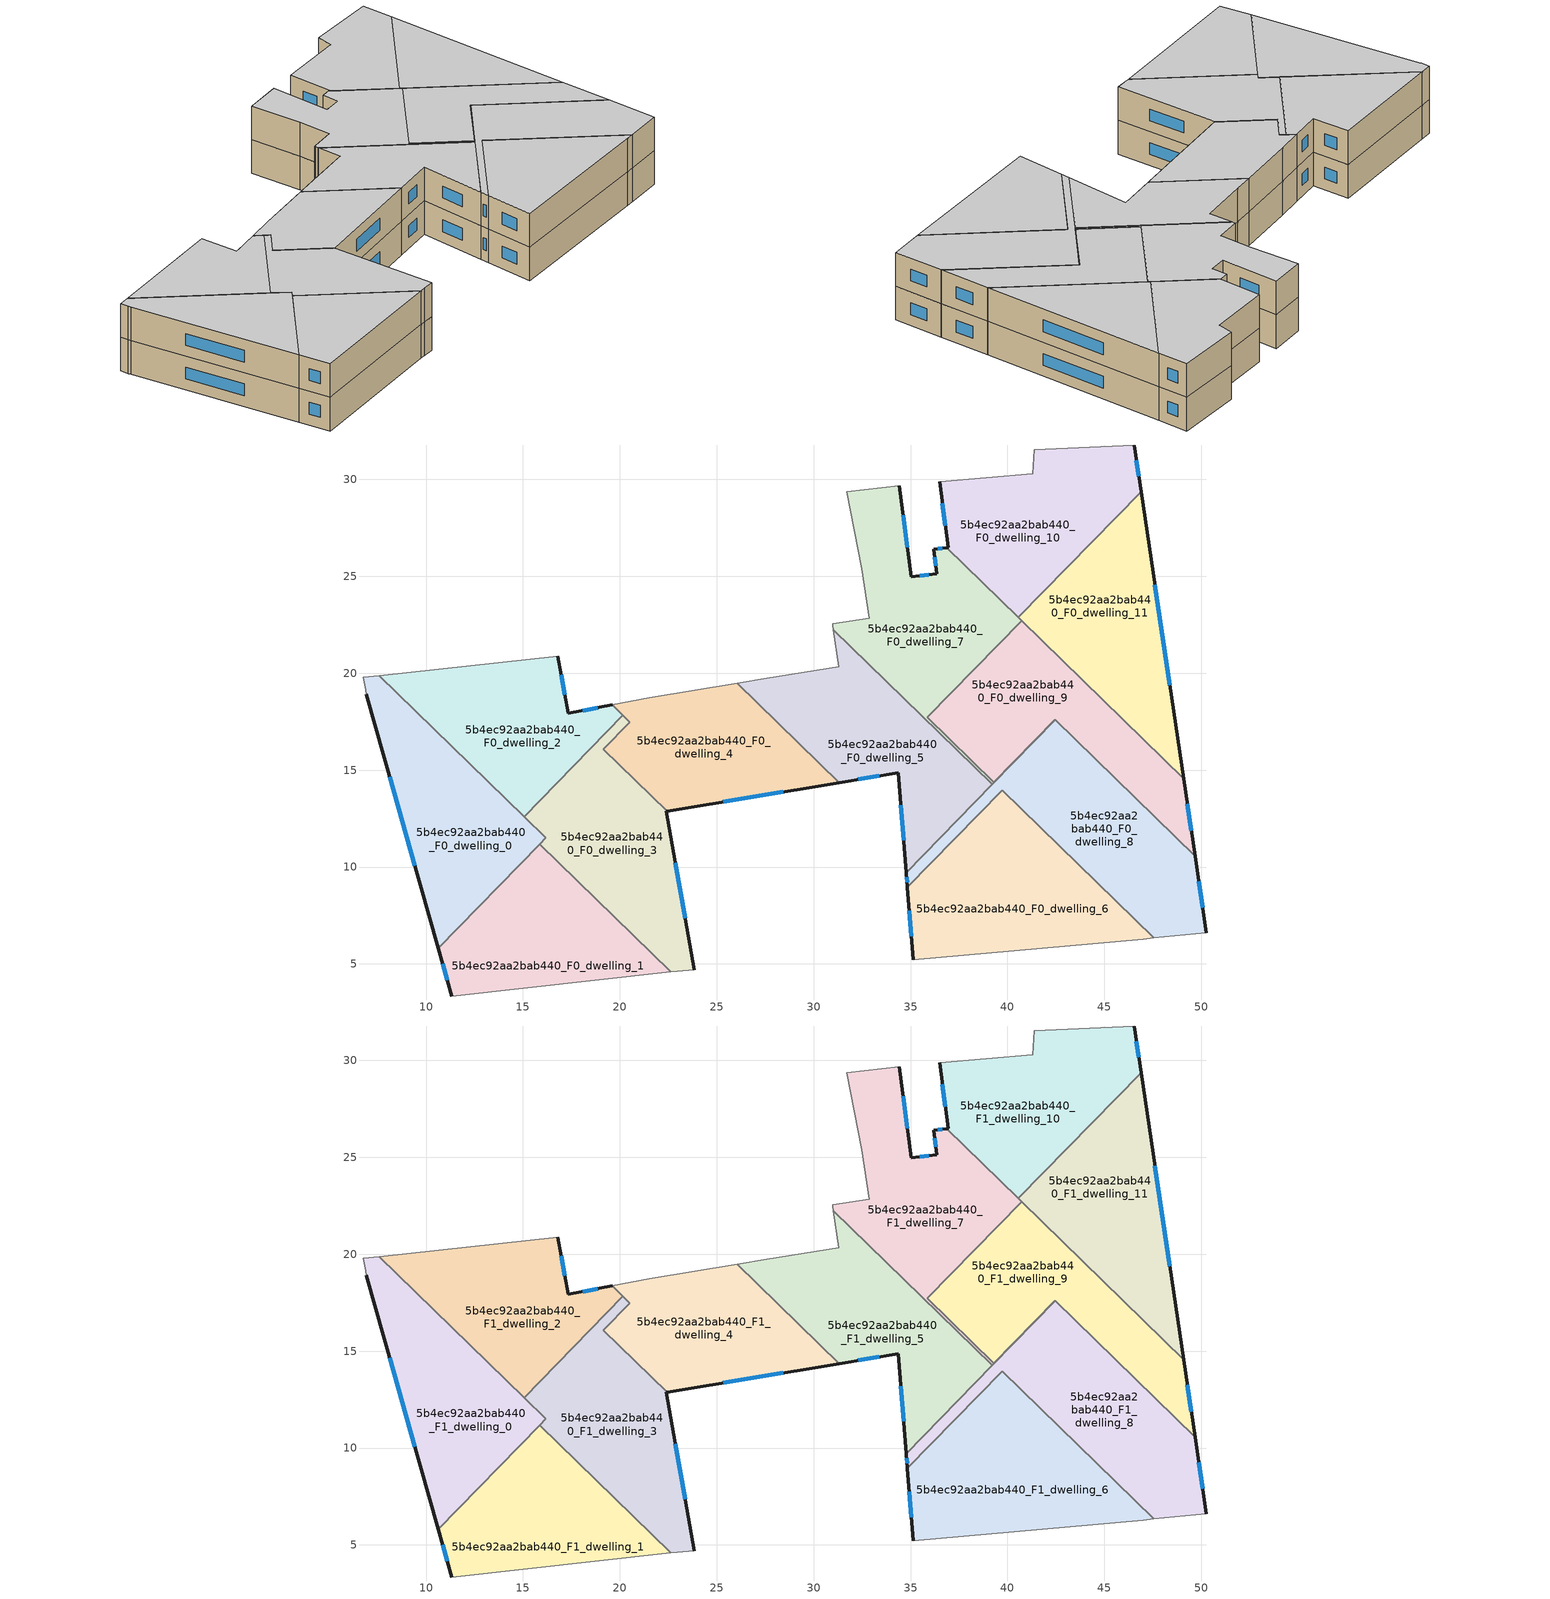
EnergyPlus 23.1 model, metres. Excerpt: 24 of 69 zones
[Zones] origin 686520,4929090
5b4ec92aa2bab440_F0_dwelling_0
 floor ground (EU_floor_Construction): 16.18,11.51 10.63,5.82 6.93,18.93 6.88,19.16 6.75,19.79 7.59,19.88 z0
 wall outside (EU_wall_Construction): 6.93,18.93 10.63,5.82 z0:3
 wall adiabatic (EU_wall_Construction): 7.59,19.88 6.75,19.79 6.88,19.16 6.93,18.93 z0:3
 wall to 5b4ec92aa2bab440_F0_dwelling_2 (EU_wall_Construction): 15.06,12.59 7.59,19.88 z0:3
 wall to 5b4ec92aa2bab440_F0_dwelling_1 (EU_wall_Construction): 10.63,5.82 15.87,11.18 z0:3
 wall to 5b4ec92aa2bab440_F0_dwelling_3 (EU_wall_Construction): 15.87,11.19 16.18,11.51 15.06,12.59 z0:3
 window (EU_Window_Construction): 8.13,14.66 9.43,10.08 z0.98:2.02
5b4ec92aa2bab440_F0_dwelling_1
 floor ground (EU_floor_Construction): 22.63,4.59 11.33,3.35 10.63,5.82 15.87,11.18 z0
 wall outside (EU_wall_Construction): 10.63,5.82 11.33,3.35 z0:3
 wall to 5b4ec92aa2bab440_F0_dwelling_3 (EU_wall_Construction): 22.63,4.59 15.87,11.18 z0:3
 wall adiabatic (EU_wall_Construction): 11.33,3.35 22.63,4.59 z0:3
 window (EU_Window_Construction): 10.86,5.01 11.1,4.15 z0.98:2.02
5b4ec92aa2bab440_F0_dwelling_10
 floor ground (EU_floor_Construction): 46.54,31.78 46.89,29.37 40.56,22.88 36.86,26.49 36.94,26.5 36.5,29.88 41.31,30.3 41.38,31.54 z0
 wall outside (EU_wall_Construction): 46.89,29.37 46.54,31.78 / 36.5,29.88 36.94,26.5 36.86,26.49 z0:3
 wall adiabatic (EU_wall_Construction): 46.54,31.78 41.38,31.54 41.31,30.3 36.5,29.88 z0:3
 wall to 5b4ec92aa2bab440_F0_dwelling_11 (EU_wall_Construction): 40.56,22.88 46.89,29.37 z0:3
 wall to 5b4ec92aa2bab440_F0_dwelling_7 (EU_wall_Construction): 36.86,26.49 40.56,22.88 z0:3
 window (EU_Window_Construction): 46.78,30.15 46.65,30.99 / 36.64,28.78 36.8,27.6 z0.98:2.02
5b4ec92aa2bab440_F0_dwelling_11
 floor ground (EU_floor_Construction): 46.89,29.37 49.09,14.57 40.56,22.88 z0
 wall outside (EU_wall_Construction): 49.09,14.57 46.89,29.37 z0:3
 wall to 5b4ec92aa2bab440_F0_dwelling_9 (EU_wall_Construction): 40.73,22.72 49.09,14.57 z0:3
 wall to 5b4ec92aa2bab440_F0_dwelling_7 (EU_wall_Construction): 40.56,22.88 40.73,22.72 z0:3
 window (EU_Window_Construction): 48.37,19.38 47.61,24.56 z0.98:2.02
5b4ec92aa2bab440_F0_dwelling_2
 floor ground (EU_floor_Construction): 19.6,18.37 20.16,17.82 15.06,12.59 7.59,19.88 16.79,20.89 17.35,17.94 z0
 wall outside (EU_wall_Construction): 19.6,18.37 17.35,17.94 16.79,20.89 z0:3
 wall adiabatic (EU_wall_Construction): 16.79,20.89 7.59,19.88 z0:3
 wall to 5b4ec92aa2bab440_F0_dwelling_3 (EU_wall_Construction): 15.06,12.59 20.16,17.82 z0:3
 wall to 5b4ec92aa2bab440_F0_dwelling_4 (EU_wall_Construction): 20.16,17.82 19.6,18.37 z0:3
 window (EU_Window_Construction): 17.17,18.9 16.97,19.93 / 18.87,18.23 18.08,18.08 z0.98:2.02
5b4ec92aa2bab440_F0_dwelling_3
 floor ground (EU_floor_Construction): 20.52,17.47 19.16,16.08 22.44,12.87 22.4,12.87 23.85,4.7 22.97,4.63 22.63,4.59 15.87,11.18 16.18,11.51 15.06,12.59 20.16,17.82 z0
 wall outside (EU_wall_Construction): 23.85,4.7 22.4,12.87 22.44,12.87 z0:3
 wall to 5b4ec92aa2bab440_F0_dwelling_4 (EU_wall_Construction): 22.44,12.87 19.16,16.08 20.52,17.47 20.16,17.82 z0:3
 wall adiabatic (EU_wall_Construction): 22.63,4.59 22.97,4.63 23.85,4.7 z0:3
 window (EU_Window_Construction): 23.38,7.35 22.87,10.21 z0.98:2.02
5b4ec92aa2bab440_F0_dwelling_4
 floor ground (EU_floor_Construction): 31.32,14.36 22.44,12.87 19.16,16.08 20.52,17.47 19.6,18.37 21.53,18.74 26.06,19.49 z0
 wall outside (EU_wall_Construction): 22.44,12.87 31.32,14.36 z0:3
 wall adiabatic (EU_wall_Construction): 26.06,19.49 21.53,18.74 19.6,18.37 z0:3
 wall to 5b4ec92aa2bab440_F0_dwelling_5 (EU_wall_Construction): 31.32,14.36 26.06,19.49 z0:3
 window (EU_Window_Construction): 25.33,13.36 28.44,13.88 z0.98:2.02
5b4ec92aa2bab440_F0_dwelling_5
 floor ground (EU_floor_Construction): 39.21,14.26 34.78,9.72 34.36,14.87 31.32,14.36 26.06,19.49 27.57,19.74 31.3,20.35 31.02,22.24 z0
 wall outside (EU_wall_Construction): 31.32,14.36 34.36,14.87 34.78,9.72 z0:3
 wall adiabatic (EU_wall_Construction): 31.02,22.24 31.3,20.35 27.57,19.74 26.06,19.49 z0:3
 wall to 5b4ec92aa2bab440_F0_dwelling_7 (EU_wall_Construction): 39.21,14.26 31.02,22.24 z0:3
 wall to 5b4ec92aa2bab440_F0_dwelling_8 (EU_wall_Construction): 34.78,9.72 39.21,14.26 z0:3
 window (EU_Window_Construction): 34.49,13.19 34.64,11.39 / 32.31,14.52 33.37,14.7 z0.98:2.02
5b4ec92aa2bab440_F0_dwelling_6
 floor ground (EU_floor_Construction): 47.55,6.34 47.02,6.29 35.15,5.21 34.84,8.96 39.72,13.97 z0
 wall outside (EU_wall_Construction): 34.84,8.96 35.15,5.21 z0:3
 wall adiabatic (EU_wall_Construction): 35.15,5.21 47.02,6.29 47.55,6.34 z0:3
 wall to 5b4ec92aa2bab440_F0_dwelling_8 (EU_wall_Construction): 47.55,6.34 39.72,13.97 34.84,8.96 z0:3
 window (EU_Window_Construction): 34.94,7.74 35.05,6.43 z0.98:2.02
5b4ec92aa2bab440_F0_dwelling_7
 floor ground (EU_floor_Construction): 36.86,26.49 40.73,22.72 35.86,17.73 39.3,14.38 42.45,17.61 42.46,17.6 39.21,14.26 31.02,22.24 30.99,22.48 30.98,22.55 32.86,22.83 32.49,25.39 31.7,29.37 34.43,29.66 35.04,24.97 36.36,25.14 36.19,26.39 z0
 wall outside (EU_wall_Construction): 36.86,26.49 36.19,26.39 36.36,25.14 35.04,24.97 34.43,29.66 z0:3
 wall adiabatic (EU_wall_Construction): 34.43,29.66 31.7,29.37 32.49,25.39 32.86,22.83 30.98,22.55 30.99,22.48 31.02,22.24 z0:3
 wall to 5b4ec92aa2bab440_F0_dwelling_9 (EU_wall_Construction): 42.46,17.6 42.45,17.61 39.3,14.38 35.86,17.73 40.73,22.72 z0:3
 wall to 5b4ec92aa2bab440_F0_dwelling_8 (EU_wall_Construction): 39.21,14.26 42.46,17.6 z0:3
 window (EU_Window_Construction): 34.84,26.5 34.63,28.14 / 35.93,25.09 35.47,25.03 / 36.24,25.99 36.3,25.55 / 36.64,26.46 36.41,26.42 z0.98:2.02
5b4ec92aa2bab440_F0_dwelling_8
 floor ground (EU_floor_Construction): 49.68,10.55 50.27,6.62 47.55,6.34 39.72,13.97 34.84,8.96 34.78,9.72 42.46,17.6 z0
 wall outside (EU_wall_Construction): 50.27,6.62 49.68,10.55 / 34.78,9.72 34.84,8.96 z0:3
 wall adiabatic (EU_wall_Construction): 47.55,6.34 50.27,6.62 z0:3
 wall to 5b4ec92aa2bab440_F0_dwelling_9 (EU_wall_Construction): 49.68,10.55 42.46,17.6 z0:3
 window (EU_Window_Construction): 50.08,7.9 49.87,9.27 / 34.8,9.47 34.82,9.21 z0.98:2.02
5b4ec92aa2bab440_F0_dwelling_9
 floor ground (EU_floor_Construction): 49.09,14.57 49.68,10.55 42.45,17.61 39.3,14.38 35.86,17.73 40.73,22.72 z0
 wall outside (EU_wall_Construction): 49.68,10.55 49.09,14.57 z0:3
 window (EU_Window_Construction): 49.49,11.86 49.28,13.26 z0.98:2.02
5b4ec92aa2bab440_F1_dwelling_0
 floor to 5b4ec92aa2bab440_F0_dwelling_0 (EU_floor_Construction): 16.18,11.51 10.63,5.82 6.93,18.93 6.88,19.16 6.75,19.79 7.59,19.88 z3
 wall outside (EU_wall_Construction): 6.93,18.93 10.63,5.82 z3:6
 wall adiabatic (EU_wall_Construction): 7.59,19.88 6.75,19.79 6.88,19.16 6.93,18.93 z3:6
 wall to 5b4ec92aa2bab440_F1_dwelling_2 (EU_wall_Construction): 15.06,12.59 7.59,19.88 z3:6
 wall to 5b4ec92aa2bab440_F1_dwelling_1 (EU_wall_Construction): 10.63,5.82 15.87,11.18 z3:6
 wall to 5b4ec92aa2bab440_F1_dwelling_3 (EU_wall_Construction): 15.87,11.19 16.18,11.51 15.06,12.59 z3:6
 window (EU_Window_Construction): 8.13,14.66 9.43,10.08 z3.98:5.02
 ceiling to 5b4ec92aa2bab440_F2_dwelling_0 (EU_floor_Construction): 10.63,5.82 16.18,11.51 7.59,19.88 6.75,19.79 6.88,19.16 6.93,18.93 z6
5b4ec92aa2bab440_F1_dwelling_1
 floor to 5b4ec92aa2bab440_F0_dwelling_1 (EU_floor_Construction): 22.63,4.59 11.33,3.35 10.63,5.82 15.87,11.18 z3
 wall outside (EU_wall_Construction): 10.63,5.82 11.33,3.35 z3:6
 wall to 5b4ec92aa2bab440_F1_dwelling_3 (EU_wall_Construction): 22.63,4.59 15.87,11.18 z3:6
 wall adiabatic (EU_wall_Construction): 11.33,3.35 22.63,4.59 z3:6
 window (EU_Window_Construction): 10.86,5.01 11.1,4.15 z3.98:5.02
 ceiling to 5b4ec92aa2bab440_F2_dwelling_1 (EU_floor_Construction): 22.63,4.59 15.87,11.18 10.63,5.82 11.33,3.35 z6
5b4ec92aa2bab440_F1_dwelling_10
 floor to 5b4ec92aa2bab440_F0_dwelling_10 (EU_floor_Construction): 46.54,31.78 46.89,29.37 40.56,22.88 36.86,26.49 36.94,26.5 36.5,29.88 41.31,30.3 41.38,31.54 z3
 wall outside (EU_wall_Construction): 46.89,29.37 46.54,31.78 / 36.5,29.88 36.94,26.5 36.86,26.49 z3:6
 wall adiabatic (EU_wall_Construction): 46.54,31.78 41.38,31.54 41.31,30.3 36.5,29.88 z3:6
 wall to 5b4ec92aa2bab440_F1_dwelling_11 (EU_wall_Construction): 40.56,22.88 46.89,29.37 z3:6
 wall to 5b4ec92aa2bab440_F1_dwelling_7 (EU_wall_Construction): 36.86,26.49 40.56,22.88 z3:6
 window (EU_Window_Construction): 46.78,30.15 46.65,30.99 / 36.64,28.78 36.8,27.6 z3.98:5.02
 ceiling to 5b4ec92aa2bab440_F2_dwelling_10 (EU_floor_Construction): 40.56,22.88 46.89,29.37 46.54,31.78 41.38,31.54 41.31,30.3 36.5,29.88 36.94,26.5 36.86,26.49 z6
5b4ec92aa2bab440_F1_dwelling_11
 floor to 5b4ec92aa2bab440_F0_dwelling_11 (EU_floor_Construction): 46.89,29.37 49.09,14.57 40.56,22.88 z3
 wall outside (EU_wall_Construction): 49.09,14.57 46.89,29.37 z3:6
 wall to 5b4ec92aa2bab440_F1_dwelling_9 (EU_wall_Construction): 40.73,22.72 49.09,14.57 z3:6
 wall to 5b4ec92aa2bab440_F1_dwelling_7 (EU_wall_Construction): 40.56,22.88 40.73,22.72 z3:6
 window (EU_Window_Construction): 48.37,19.38 47.61,24.56 z3.98:5.02
 ceiling to 5b4ec92aa2bab440_F2_dwelling_11 (EU_floor_Construction): 49.09,14.57 46.89,29.37 40.56,22.88 z6
5b4ec92aa2bab440_F1_dwelling_2
 floor to 5b4ec92aa2bab440_F0_dwelling_2 (EU_floor_Construction): 19.6,18.37 20.16,17.82 15.06,12.59 7.59,19.88 16.79,20.89 17.35,17.94 z3
 wall outside (EU_wall_Construction): 19.6,18.37 17.35,17.94 16.79,20.89 z3:6
 wall adiabatic (EU_wall_Construction): 16.79,20.89 7.59,19.88 z3:6
 wall to 5b4ec92aa2bab440_F1_dwelling_3 (EU_wall_Construction): 15.06,12.59 20.16,17.82 z3:6
 wall to 5b4ec92aa2bab440_F1_dwelling_4 (EU_wall_Construction): 20.16,17.82 19.6,18.37 z3:6
 window (EU_Window_Construction): 17.17,18.9 16.97,19.93 / 18.87,18.23 18.08,18.08 z3.98:5.02
 ceiling to 5b4ec92aa2bab440_F2_dwelling_2 (EU_floor_Construction): 15.06,12.59 20.16,17.82 19.6,18.37 17.35,17.94 16.79,20.89 7.59,19.88 z6
5b4ec92aa2bab440_F1_dwelling_3
 floor to 5b4ec92aa2bab440_F0_dwelling_3 (EU_floor_Construction): 20.52,17.47 19.16,16.08 22.44,12.87 22.4,12.87 23.85,4.7 22.97,4.63 22.63,4.59 15.87,11.18 16.18,11.51 15.06,12.59 20.16,17.82 z3
 wall outside (EU_wall_Construction): 23.85,4.7 22.4,12.87 22.44,12.87 z3:6
 wall to 5b4ec92aa2bab440_F1_dwelling_4 (EU_wall_Construction): 22.44,12.87 19.16,16.08 20.52,17.47 20.16,17.82 z3:6
 wall adiabatic (EU_wall_Construction): 22.63,4.59 22.97,4.63 23.85,4.7 z3:6
 window (EU_Window_Construction): 23.38,7.35 22.87,10.21 z3.98:5.02
 ceiling to 5b4ec92aa2bab440_F2_dwelling_3 (EU_floor_Construction): 23.85,4.7 22.4,12.87 22.44,12.87 19.16,16.08 20.52,17.47 20.16,17.82 15.06,12.59 16.18,11.51 15.87,11.18 22.63,4.59 22.97,4.63 z6
5b4ec92aa2bab440_F1_dwelling_4
 floor to 5b4ec92aa2bab440_F0_dwelling_4 (EU_floor_Construction): 31.32,14.36 22.44,12.87 19.16,16.08 20.52,17.47 19.6,18.37 21.53,18.74 26.06,19.49 z3
 wall outside (EU_wall_Construction): 22.44,12.87 31.32,14.36 z3:6
 wall adiabatic (EU_wall_Construction): 26.06,19.49 21.53,18.74 19.6,18.37 z3:6
 wall to 5b4ec92aa2bab440_F1_dwelling_5 (EU_wall_Construction): 31.32,14.36 26.06,19.49 z3:6
 window (EU_Window_Construction): 25.33,13.36 28.44,13.88 z3.98:5.02
 ceiling to 5b4ec92aa2bab440_F2_dwelling_4 (EU_floor_Construction): 31.32,14.36 26.06,19.49 21.53,18.74 19.6,18.37 20.52,17.47 19.16,16.08 22.44,12.87 z6
5b4ec92aa2bab440_F1_dwelling_5
 floor to 5b4ec92aa2bab440_F0_dwelling_5 (EU_floor_Construction): 39.21,14.26 34.78,9.72 34.36,14.87 31.32,14.36 26.06,19.49 27.57,19.74 31.3,20.35 31.02,22.24 z3
 wall outside (EU_wall_Construction): 31.32,14.36 34.36,14.87 34.78,9.72 z3:6
 wall adiabatic (EU_wall_Construction): 31.02,22.24 31.3,20.35 27.57,19.74 26.06,19.49 z3:6
 wall to 5b4ec92aa2bab440_F1_dwelling_7 (EU_wall_Construction): 39.21,14.26 31.02,22.24 z3:6
 wall to 5b4ec92aa2bab440_F1_dwelling_8 (EU_wall_Construction): 34.78,9.72 39.21,14.26 z3:6
 window (EU_Window_Construction): 34.49,13.19 34.64,11.39 / 32.31,14.52 33.37,14.7 z3.98:5.02
 ceiling to 5b4ec92aa2bab440_F2_dwelling_5 (EU_floor_Construction): 34.78,9.72 39.21,14.26 31.02,22.24 31.3,20.35 27.57,19.74 26.06,19.49 31.32,14.36 34.36,14.87 z6
5b4ec92aa2bab440_F1_dwelling_6
 floor to 5b4ec92aa2bab440_F0_dwelling_6 (EU_floor_Construction): 47.55,6.34 47.02,6.29 35.15,5.21 34.84,8.96 39.72,13.97 z3
 wall outside (EU_wall_Construction): 34.84,8.96 35.15,5.21 z3:6
 wall adiabatic (EU_wall_Construction): 35.15,5.21 47.02,6.29 47.55,6.34 z3:6
 wall to 5b4ec92aa2bab440_F1_dwelling_8 (EU_wall_Construction): 47.55,6.34 39.72,13.97 34.84,8.96 z3:6
 window (EU_Window_Construction): 34.94,7.74 35.05,6.43 z3.98:5.02
 ceiling to 5b4ec92aa2bab440_F2_dwelling_6 (EU_floor_Construction): 47.55,6.34 39.72,13.97 34.84,8.96 35.15,5.21 47.02,6.29 z6
5b4ec92aa2bab440_F1_dwelling_7
 floor to 5b4ec92aa2bab440_F0_dwelling_7 (EU_floor_Construction): 36.86,26.49 40.73,22.72 35.86,17.73 39.3,14.38 42.45,17.61 42.46,17.6 39.21,14.26 31.02,22.24 30.99,22.48 30.98,22.55 32.86,22.83 32.49,25.39 31.7,29.37 34.43,29.66 35.04,24.97 36.36,25.14 36.19,26.39 z3
 wall outside (EU_wall_Construction): 36.86,26.49 36.19,26.39 36.36,25.14 35.04,24.97 34.43,29.66 z3:6
 wall adiabatic (EU_wall_Construction): 34.43,29.66 31.7,29.37 32.49,25.39 32.86,22.83 30.98,22.55 30.99,22.48 31.02,22.24 z3:6
 wall to 5b4ec92aa2bab440_F1_dwelling_9 (EU_wall_Construction): 42.46,17.6 42.45,17.61 39.3,14.38 35.86,17.73 40.73,22.72 z3:6
 wall to 5b4ec92aa2bab440_F1_dwelling_8 (EU_wall_Construction): 39.21,14.26 42.46,17.6 z3:6
 window (EU_Window_Construction): 34.84,26.5 34.63,28.14 / 35.93,25.09 35.47,25.03 / 36.24,25.99 36.3,25.55 / 36.64,26.46 36.41,26.42 z3.98:5.02
 ceiling to 5b4ec92aa2bab440_F2_dwelling_7 (EU_floor_Construction): 39.3,14.38 35.86,17.73 40.73,22.72 36.86,26.49 36.19,26.39 36.36,25.14 35.04,24.97 34.43,29.66 31.7,29.37 32.49,25.39 32.86,22.83 30.98,22.55 30.99,22.48 31.02,22.24 39.21,14.26 42.46,17.6 42.45,17.61 z6
5b4ec92aa2bab440_F1_dwelling_8
 floor to 5b4ec92aa2bab440_F0_dwelling_8 (EU_floor_Construction): 49.68,10.55 50.27,6.62 47.55,6.34 39.72,13.97 34.84,8.96 34.78,9.72 42.46,17.6 z3
 wall outside (EU_wall_Construction): 50.27,6.62 49.68,10.55 / 34.78,9.72 34.84,8.96 z3:6
 wall adiabatic (EU_wall_Construction): 47.55,6.34 50.27,6.62 z3:6
 wall to 5b4ec92aa2bab440_F1_dwelling_9 (EU_wall_Construction): 49.68,10.55 42.46,17.6 z3:6
 window (EU_Window_Construction): 50.08,7.9 49.87,9.27 / 34.8,9.47 34.82,9.21 z3.98:5.02
 ceiling to 5b4ec92aa2bab440_F2_dwelling_8 (EU_floor_Construction): 50.27,6.62 49.68,10.55 42.46,17.6 34.78,9.72 34.84,8.96 39.72,13.97 47.55,6.34 z6
5b4ec92aa2bab440_F1_dwelling_9
 floor to 5b4ec92aa2bab440_F0_dwelling_9 (EU_floor_Construction): 49.09,14.57 49.68,10.55 42.45,17.61 39.3,14.38 35.86,17.73 40.73,22.72 z3
 wall outside (EU_wall_Construction): 49.68,10.55 49.09,14.57 z3:6
 window (EU_Window_Construction): 49.49,11.86 49.28,13.26 z3.98:5.02
 ceiling to 5b4ec92aa2bab440_F2_dwelling_9 (EU_floor_Construction): 49.68,10.55 49.09,14.57 40.73,22.72 35.86,17.73 39.3,14.38 42.45,17.61 z6
[Building]
EU S2 Campaign: North Axis=0; Terrain=City; Solar Distribution=FullExterior
[Site:Location]
Bologna: Latitude=44.5; Longitude=11.25; Time Zone=1; Elevation=37
[SizingPeriod:WeatherFileDays]
AnnualSizingPeriod: Begin Month=1; Begin Day of Month=1; End Month=12; End Day of Month=31; Day of Week for Start Day=Monday; Use Weather File Daylight Saving Period=No; Use Weather File Rain and Snow Indicators=No
[MATERIAL]
EU_InternalMass_Material: Roughness=MediumRough; Thickness=0.1; Conductivity=1; Density=1800; Specific Heat=900; Thermal Absorptance=0.9; Solar Absorptance=0.7; Visible Absorptance=0.7
[MATERIAL:NOMASS] Roughness=MediumRough; Thermal Absorptance=0.9; Solar Absorptance=0.7; Visible Absorptance=0.7
Name | Thermal Resistance
EU_wall_NoMass | 0.905828
EU_floor_NoMass | 0.67114
[WINDOWMATERIAL:SIMPLEGLAZINGSYSTEM]
EU_Window_SimpleGlazing: UFactor=4.52486; Solar Heat Gain Coefficient=0.85; Visible Transmittance=0.85
[CONSTRUCTION]
EU_wall_Construction: EU_wall_NoMass
EU_floor_Construction: EU_floor_NoMass
EU_Window_Construction: EU_Window_SimpleGlazing
EU_InternalMass_Construction: EU_InternalMass_Material
[ZONE] Type=1; Multiplier=1; Ceiling Height=autocalculate; Floor Area=autocalculate; Part of Total Floor Area=Yes
Name | Volume
5b4ec92aa2bab440_F0_dwelling_0; 5b4ec92aa2bab440_F1_dwelling_0 | 162.484
5b4ec92aa2bab440_F0_dwelling_1; 5b4ec92aa2bab440_F1_dwelling_1 | 149.46
5b4ec92aa2bab440_F0_dwelling_10; 5b4ec92aa2bab440_F1_dwelling_10 | 161.947
5b4ec92aa2bab440_F0_dwelling_11; 5b4ec92aa2bab440_F1_dwelling_11 | 161.944
5b4ec92aa2bab440_F0_dwelling_2; 5b4ec92aa2bab440_F1_dwelling_2 | 151.504
5b4ec92aa2bab440_F0_dwelling_3; 5b4ec92aa2bab440_F1_dwelling_3 | 155.424
5b4ec92aa2bab440_F0_dwelling_4; 5b4ec92aa2bab440_F1_dwelling_4 | 148.096
5b4ec92aa2bab440_F0_dwelling_5; 5b4ec92aa2bab440_F1_dwelling_5 | 168.439
5b4ec92aa2bab440_F0_dwelling_6; 5b4ec92aa2bab440_F1_dwelling_6 | 185.169
5b4ec92aa2bab440_F0_dwelling_7; 5b4ec92aa2bab440_F1_dwelling_7 | 168.369
5b4ec92aa2bab440_F0_dwelling_8; 5b4ec92aa2bab440_F1_dwelling_8 | 173.807
5b4ec92aa2bab440_F0_dwelling_9; 5b4ec92aa2bab440_F1_dwelling_9 | 162.976
[INTERNALMASS] Construction=EU_InternalMass_Construction
Name | Zone or ZoneList | Surface Area
5b4ec92aa2bab440_F0_dwelling_0_EU_InternalMass | 5b4ec92aa2bab440_F0_dwelling_0 | 54.1588
5b4ec92aa2bab440_F0_dwelling_1_EU_InternalMass | 5b4ec92aa2bab440_F0_dwelling_1 | 49.8202
5b4ec92aa2bab440_F0_dwelling_2_EU_InternalMass | 5b4ec92aa2bab440_F0_dwelling_2 | 50.5031
5b4ec92aa2bab440_F0_dwelling_3_EU_InternalMass | 5b4ec92aa2bab440_F0_dwelling_3 | 51.8077
5b4ec92aa2bab440_F0_dwelling_4_EU_InternalMass | 5b4ec92aa2bab440_F0_dwelling_4 | 49.3699
5b4ec92aa2bab440_F0_dwelling_5_EU_InternalMass | 5b4ec92aa2bab440_F0_dwelling_5 | 56.1491
5b4ec92aa2bab440_F0_dwelling_6_EU_InternalMass | 5b4ec92aa2bab440_F0_dwelling_6 | 61.7228
5b4ec92aa2bab440_F0_dwelling_7_EU_InternalMass | 5b4ec92aa2bab440_F0_dwelling_7 | 56.1258
5b4ec92aa2bab440_F0_dwelling_8_EU_InternalMass | 5b4ec92aa2bab440_F0_dwelling_8 | 57.9357
5b4ec92aa2bab440_F0_dwelling_9_EU_InternalMass | 5b4ec92aa2bab440_F0_dwelling_9 | 54.3254
5b4ec92aa2bab440_F0_dwelling_10_EU_InternalMass | 5b4ec92aa2bab440_F0_dwelling_10 | 53.9828
5b4ec92aa2bab440_F0_dwelling_11_EU_InternalMass | 5b4ec92aa2bab440_F0_dwelling_11 | 53.986
5b4ec92aa2bab440_F1_dwelling_0_EU_InternalMass | 5b4ec92aa2bab440_F1_dwelling_0 | 54.1588
5b4ec92aa2bab440_F1_dwelling_1_EU_InternalMass | 5b4ec92aa2bab440_F1_dwelling_1 | 49.8202
5b4ec92aa2bab440_F1_dwelling_2_EU_InternalMass | 5b4ec92aa2bab440_F1_dwelling_2 | 50.5031
5b4ec92aa2bab440_F1_dwelling_3_EU_InternalMass | 5b4ec92aa2bab440_F1_dwelling_3 | 51.8077
5b4ec92aa2bab440_F1_dwelling_4_EU_InternalMass | 5b4ec92aa2bab440_F1_dwelling_4 | 49.3699
5b4ec92aa2bab440_F1_dwelling_5_EU_InternalMass | 5b4ec92aa2bab440_F1_dwelling_5 | 56.1491
5b4ec92aa2bab440_F1_dwelling_6_EU_InternalMass | 5b4ec92aa2bab440_F1_dwelling_6 | 61.7228
5b4ec92aa2bab440_F1_dwelling_7_EU_InternalMass | 5b4ec92aa2bab440_F1_dwelling_7 | 56.1258
5b4ec92aa2bab440_F1_dwelling_8_EU_InternalMass | 5b4ec92aa2bab440_F1_dwelling_8 | 57.9357
5b4ec92aa2bab440_F1_dwelling_9_EU_InternalMass | 5b4ec92aa2bab440_F1_dwelling_9 | 54.3254
5b4ec92aa2bab440_F1_dwelling_10_EU_InternalMass | 5b4ec92aa2bab440_F1_dwelling_10 | 53.9828
5b4ec92aa2bab440_F1_dwelling_11_EU_InternalMass | 5b4ec92aa2bab440_F1_dwelling_11 | 53.986
[OTHEREQUIPMENT] Fuel Type=Electricity; Design Level Calculation Method=Watts/Area; Power per Zone Floor Area=1; Fraction Latent=0; Fraction Radiant=0; Fraction Lost=0; Carbon Dioxide Generation Rate=0; EndUse Subcategory=EU_Step8_InternalGains
Name | Zone or ZoneList or Space or SpaceList | Schedule
EU_Step8_InternalGain_5b4ec92aa2bab440_F0_dwelling_0_f000 | 5b4ec92aa2bab440_F0_dwelling_0 | EU_Step8_GainSchedule_5b4ec92aa2bab440_F0_dwelling_0_f000
EU_Step8_InternalGain_5b4ec92aa2bab440_F0_dwelling_1_f000 | 5b4ec92aa2bab440_F0_dwelling_1 | EU_Step8_GainSchedule_5b4ec92aa2bab440_F0_dwelling_1_f000
EU_Step8_InternalGain_5b4ec92aa2bab440_F0_dwelling_2_f000 | 5b4ec92aa2bab440_F0_dwelling_2 | EU_Step8_GainSchedule_5b4ec92aa2bab440_F0_dwelling_2_f000
EU_Step8_InternalGain_5b4ec92aa2bab440_F0_dwelling_3_f000 | 5b4ec92aa2bab440_F0_dwelling_3 | EU_Step8_GainSchedule_5b4ec92aa2bab440_F0_dwelling_3_f000
EU_Step8_InternalGain_5b4ec92aa2bab440_F0_dwelling_4_f000 | 5b4ec92aa2bab440_F0_dwelling_4 | EU_Step8_GainSchedule_5b4ec92aa2bab440_F0_dwelling_4_f000
EU_Step8_InternalGain_5b4ec92aa2bab440_F0_dwelling_5_f000 | 5b4ec92aa2bab440_F0_dwelling_5 | EU_Step8_GainSchedule_5b4ec92aa2bab440_F0_dwelling_5_f000
EU_Step8_InternalGain_5b4ec92aa2bab440_F0_dwelling_6_f000 | 5b4ec92aa2bab440_F0_dwelling_6 | EU_Step8_GainSchedule_5b4ec92aa2bab440_F0_dwelling_6_f000
EU_Step8_InternalGain_5b4ec92aa2bab440_F0_dwelling_7_f000 | 5b4ec92aa2bab440_F0_dwelling_7 | EU_Step8_GainSchedule_5b4ec92aa2bab440_F0_dwelling_7_f000
EU_Step8_InternalGain_5b4ec92aa2bab440_F0_dwelling_8_f000 | 5b4ec92aa2bab440_F0_dwelling_8 | EU_Step8_GainSchedule_5b4ec92aa2bab440_F0_dwelling_8_f000
EU_Step8_InternalGain_5b4ec92aa2bab440_F0_dwelling_9_f000 | 5b4ec92aa2bab440_F0_dwelling_9 | EU_Step8_GainSchedule_5b4ec92aa2bab440_F0_dwelling_9_f000
EU_Step8_InternalGain_5b4ec92aa2bab440_F0_dwelling_10_f000 | 5b4ec92aa2bab440_F0_dwelling_10 | EU_Step8_GainSchedule_5b4ec92aa2bab440_F0_dwelling_10_f000
EU_Step8_InternalGain_5b4ec92aa2bab440_F0_dwelling_11_f000 | 5b4ec92aa2bab440_F0_dwelling_11 | EU_Step8_GainSchedule_5b4ec92aa2bab440_F0_dwelling_11_f000
EU_Step8_InternalGain_5b4ec92aa2bab440_F1_dwelling_0_f000 | 5b4ec92aa2bab440_F1_dwelling_0 | EU_Step8_GainSchedule_5b4ec92aa2bab440_F1_dwelling_0_f000
EU_Step8_InternalGain_5b4ec92aa2bab440_F1_dwelling_1_f000 | 5b4ec92aa2bab440_F1_dwelling_1 | EU_Step8_GainSchedule_5b4ec92aa2bab440_F1_dwelling_1_f000
EU_Step8_InternalGain_5b4ec92aa2bab440_F1_dwelling_2_f000 | 5b4ec92aa2bab440_F1_dwelling_2 | EU_Step8_GainSchedule_5b4ec92aa2bab440_F1_dwelling_2_f000
EU_Step8_InternalGain_5b4ec92aa2bab440_F1_dwelling_3_f000 | 5b4ec92aa2bab440_F1_dwelling_3 | EU_Step8_GainSchedule_5b4ec92aa2bab440_F1_dwelling_3_f000
EU_Step8_InternalGain_5b4ec92aa2bab440_F1_dwelling_4_f000 | 5b4ec92aa2bab440_F1_dwelling_4 | EU_Step8_GainSchedule_5b4ec92aa2bab440_F1_dwelling_4_f000
EU_Step8_InternalGain_5b4ec92aa2bab440_F1_dwelling_5_f000 | 5b4ec92aa2bab440_F1_dwelling_5 | EU_Step8_GainSchedule_5b4ec92aa2bab440_F1_dwelling_5_f000
EU_Step8_InternalGain_5b4ec92aa2bab440_F1_dwelling_6_f000 | 5b4ec92aa2bab440_F1_dwelling_6 | EU_Step8_GainSchedule_5b4ec92aa2bab440_F1_dwelling_6_f000
EU_Step8_InternalGain_5b4ec92aa2bab440_F1_dwelling_7_f000 | 5b4ec92aa2bab440_F1_dwelling_7 | EU_Step8_GainSchedule_5b4ec92aa2bab440_F1_dwelling_7_f000
EU_Step8_InternalGain_5b4ec92aa2bab440_F1_dwelling_8_f000 | 5b4ec92aa2bab440_F1_dwelling_8 | EU_Step8_GainSchedule_5b4ec92aa2bab440_F1_dwelling_8_f000
EU_Step8_InternalGain_5b4ec92aa2bab440_F1_dwelling_9_f000 | 5b4ec92aa2bab440_F1_dwelling_9 | EU_Step8_GainSchedule_5b4ec92aa2bab440_F1_dwelling_9_f000
EU_Step8_InternalGain_5b4ec92aa2bab440_F1_dwelling_10_f000 | 5b4ec92aa2bab440_F1_dwelling_10 | EU_Step8_GainSchedule_5b4ec92aa2bab440_F1_dwelling_10_f000
EU_Step8_InternalGain_5b4ec92aa2bab440_F1_dwelling_11_f000 | 5b4ec92aa2bab440_F1_dwelling_11 | EU_Step8_GainSchedule_5b4ec92aa2bab440_F1_dwelling_11_f000
[ZONEVENTILATION:DESIGNFLOWRATE] Schedule=EU_AlwaysOn; Design Flow Rate Calculation Method=AirChanges/Hour; Air Changes per Hour=0.73129; Ventilation Type=Natural; Fan Pressure Rise=0; Fan Total Efficiency=1; Constant Term Coefficient=1; Temperature Term Coefficient=0; Velocity Term Coefficient=0; Velocity Squared Term Coefficient=0; Minimum Indoor Temperature=-100; Maximum Indoor Temperature=100; Delta Temperature=-100; Minimum Outdoor Temperature=-100; Maximum Outdoor Temperature=100; Maximum Wind Speed=40
Name | Zone or ZoneList or Space or SpaceList
EU_ConstantAir_5b4ec92aa2bab440_F0_dwelling_0 | 5b4ec92aa2bab440_F0_dwelling_0
EU_ConstantAir_5b4ec92aa2bab440_F0_dwelling_1 | 5b4ec92aa2bab440_F0_dwelling_1
EU_ConstantAir_5b4ec92aa2bab440_F0_dwelling_2 | 5b4ec92aa2bab440_F0_dwelling_2
EU_ConstantAir_5b4ec92aa2bab440_F0_dwelling_3 | 5b4ec92aa2bab440_F0_dwelling_3
EU_ConstantAir_5b4ec92aa2bab440_F0_dwelling_4 | 5b4ec92aa2bab440_F0_dwelling_4
EU_ConstantAir_5b4ec92aa2bab440_F0_dwelling_5 | 5b4ec92aa2bab440_F0_dwelling_5
EU_ConstantAir_5b4ec92aa2bab440_F0_dwelling_6 | 5b4ec92aa2bab440_F0_dwelling_6
EU_ConstantAir_5b4ec92aa2bab440_F0_dwelling_7 | 5b4ec92aa2bab440_F0_dwelling_7
EU_ConstantAir_5b4ec92aa2bab440_F0_dwelling_8 | 5b4ec92aa2bab440_F0_dwelling_8
EU_ConstantAir_5b4ec92aa2bab440_F0_dwelling_9 | 5b4ec92aa2bab440_F0_dwelling_9
EU_ConstantAir_5b4ec92aa2bab440_F0_dwelling_10 | 5b4ec92aa2bab440_F0_dwelling_10
EU_ConstantAir_5b4ec92aa2bab440_F0_dwelling_11 | 5b4ec92aa2bab440_F0_dwelling_11
EU_ConstantAir_5b4ec92aa2bab440_F1_dwelling_0 | 5b4ec92aa2bab440_F1_dwelling_0
EU_ConstantAir_5b4ec92aa2bab440_F1_dwelling_1 | 5b4ec92aa2bab440_F1_dwelling_1
EU_ConstantAir_5b4ec92aa2bab440_F1_dwelling_2 | 5b4ec92aa2bab440_F1_dwelling_2
EU_ConstantAir_5b4ec92aa2bab440_F1_dwelling_3 | 5b4ec92aa2bab440_F1_dwelling_3
EU_ConstantAir_5b4ec92aa2bab440_F1_dwelling_4 | 5b4ec92aa2bab440_F1_dwelling_4
EU_ConstantAir_5b4ec92aa2bab440_F1_dwelling_5 | 5b4ec92aa2bab440_F1_dwelling_5
EU_ConstantAir_5b4ec92aa2bab440_F1_dwelling_6 | 5b4ec92aa2bab440_F1_dwelling_6
EU_ConstantAir_5b4ec92aa2bab440_F1_dwelling_7 | 5b4ec92aa2bab440_F1_dwelling_7
EU_ConstantAir_5b4ec92aa2bab440_F1_dwelling_8 | 5b4ec92aa2bab440_F1_dwelling_8
EU_ConstantAir_5b4ec92aa2bab440_F1_dwelling_9 | 5b4ec92aa2bab440_F1_dwelling_9
EU_ConstantAir_5b4ec92aa2bab440_F1_dwelling_10 | 5b4ec92aa2bab440_F1_dwelling_10
EU_ConstantAir_5b4ec92aa2bab440_F1_dwelling_11 | 5b4ec92aa2bab440_F1_dwelling_11
[HVACTEMPLATE:THERMOSTAT] Constant Heating Setpoint=20; Constant Cooling Setpoint=50
EU_HeatOnly_5b4ec92aa2bab440_F0_dwelling_0; EU_HeatOnly_5b4ec92aa2bab440_F0_dwelling_1; EU_HeatOnly_5b4ec92aa2bab440_F0_dwelling_2; EU_HeatOnly_5b4ec92aa2bab440_F0_dwelling_3; EU_HeatOnly_5b4ec92aa2bab440_F0_dwelling_4; EU_HeatOnly_5b4ec92aa2bab440_F0_dwelling_5; EU_HeatOnly_5b4ec92aa2bab440_F0_dwelling_6; EU_HeatOnly_5b4ec92aa2bab440_F0_dwelling_7; EU_HeatOnly_5b4ec92aa2bab440_F0_dwelling_8; EU_HeatOnly_5b4ec92aa2bab440_F0_dwelling_9; EU_HeatOnly_5b4ec92aa2bab440_F0_dwelling_10; EU_HeatOnly_5b4ec92aa2bab440_F0_dwelling_11; EU_HeatOnly_5b4ec92aa2bab440_F1_dwelling_0; EU_HeatOnly_5b4ec92aa2bab440_F1_dwelling_1; EU_HeatOnly_5b4ec92aa2bab440_F1_dwelling_2; EU_HeatOnly_5b4ec92aa2bab440_F1_dwelling_3; EU_HeatOnly_5b4ec92aa2bab440_F1_dwelling_4; EU_HeatOnly_5b4ec92aa2bab440_F1_dwelling_5; EU_HeatOnly_5b4ec92aa2bab440_F1_dwelling_6; EU_HeatOnly_5b4ec92aa2bab440_F1_dwelling_7; EU_HeatOnly_5b4ec92aa2bab440_F1_dwelling_8; EU_HeatOnly_5b4ec92aa2bab440_F1_dwelling_9; EU_HeatOnly_5b4ec92aa2bab440_F1_dwelling_10; EU_HeatOnly_5b4ec92aa2bab440_F1_dwelling_11; EU_HeatOnly_5b4ec92aa2bab440_F2_dwelling_0; EU_HeatOnly_5b4ec92aa2bab440_F2_dwelling_1; EU_HeatOnly_5b4ec92aa2bab440_F2_dwelling_2; EU_HeatOnly_5b4ec92aa2bab440_F2_dwelling_3; EU_HeatOnly_5b4ec92aa2bab440_F2_dwelling_4; EU_HeatOnly_5b4ec92aa2bab440_F2_dwelling_5; EU_HeatOnly_5b4ec92aa2bab440_F2_dwelling_6; EU_HeatOnly_5b4ec92aa2bab440_F2_dwelling_7; EU_HeatOnly_5b4ec92aa2bab440_F2_dwelling_8; EU_HeatOnly_5b4ec92aa2bab440_F2_dwelling_9; EU_HeatOnly_5b4ec92aa2bab440_F2_dwelling_10; EU_HeatOnly_5b4ec92aa2bab440_F2_dwelling_11; EU_HeatOnly_5b4ec92aa2bab440_F3_dwelling_0; EU_HeatOnly_5b4ec92aa2bab440_F3_dwelling_1; EU_HeatOnly_5b4ec92aa2bab440_F3_dwelling_2; EU_HeatOnly_5b4ec92aa2bab440_F3_dwelling_3; EU_HeatOnly_5b4ec92aa2bab440_F3_dwelling_4; EU_HeatOnly_5b4ec92aa2bab440_F3_dwelling_5; EU_HeatOnly_5b4ec92aa2bab440_F3_dwelling_6; EU_HeatOnly_5b4ec92aa2bab440_F3_dwelling_7; EU_HeatOnly_5b4ec92aa2bab440_F3_dwelling_8; EU_HeatOnly_5b4ec92aa2bab440_F3_dwelling_9; EU_HeatOnly_5b4ec92aa2bab440_F3_dwelling_10; EU_HeatOnly_5b4ec92aa2bab440_F4_dwelling_0; EU_HeatOnly_5b4ec92aa2bab440_F4_dwelling_1; EU_HeatOnly_5b4ec92aa2bab440_F4_dwelling_2; EU_HeatOnly_5b4ec92aa2bab440_F4_dwelling_3; EU_HeatOnly_5b4ec92aa2bab440_F4_dwelling_4; EU_HeatOnly_5b4ec92aa2bab440_F4_dwelling_5; EU_HeatOnly_5b4ec92aa2bab440_F4_dwelling_6; EU_HeatOnly_5b4ec92aa2bab440_F4_dwelling_7; EU_HeatOnly_5b4ec92aa2bab440_F4_dwelling_8; EU_HeatOnly_5b4ec92aa2bab440_F4_dwelling_9; EU_HeatOnly_5b4ec92aa2bab440_F4_dwelling_10; EU_HeatOnly_5b4ec92aa2bab440_F5_dwelling_0; EU_HeatOnly_5b4ec92aa2bab440_F5_dwelling_1; EU_HeatOnly_5b4ec92aa2bab440_F5_dwelling_2; EU_HeatOnly_5b4ec92aa2bab440_F5_dwelling_3; EU_HeatOnly_5b4ec92aa2bab440_F5_dwelling_4; EU_HeatOnly_5b4ec92aa2bab440_F5_dwelling_5; EU_HeatOnly_5b4ec92aa2bab440_F5_dwelling_6; EU_HeatOnly_5b4ec92aa2bab440_F5_dwelling_7; EU_HeatOnly_5b4ec92aa2bab440_F5_dwelling_8; EU_HeatOnly_5b4ec92aa2bab440_F5_dwelling_9; EU_HeatOnly_5b4ec92aa2bab440_F5_dwelling_10
[HVACTEMPLATE:ZONE:IDEALLOADSAIRSYSTEM] System Availability Schedule=EU_AlwaysOn; Maximum Heating Supply Air Temperature=50; Minimum Cooling Supply Air Temperature=13; Maximum Heating Supply Air Humidity Ratio=0.0156; Minimum Cooling Supply Air Humidity Ratio=0.0077; Heating Limit=NoLimit; Cooling Limit=NoLimit; Heating Availability Schedule=EU_AlwaysOn; Cooling Availability Schedule=EU_CoolingOff; Dehumidification Control Type=ConstantSensibleHeatRatio; Cooling Sensible Heat Ratio=0.7; Dehumidification Setpoint=60; Humidification Control Type=None; Humidification Setpoint=30; Outdoor Air Method=None; Outdoor Air Flow Rate per Person=0.00944; Outdoor Air Flow Rate per Zone Floor Area=0; Outdoor Air Flow Rate per Zone=0; Demand Controlled Ventilation Type=None; Outdoor Air Economizer Type=NoEconomizer; Heat Recovery Type=None; Sensible Heat Recovery Effectiveness=0.7; Latent Heat Recovery Effectiveness=0.65
Name | Template Thermostat
5b4ec92aa2bab440_F0_dwelling_0 | EU_HeatOnly_5b4ec92aa2bab440_F0_dwelling_0
5b4ec92aa2bab440_F0_dwelling_1 | EU_HeatOnly_5b4ec92aa2bab440_F0_dwelling_1
5b4ec92aa2bab440_F0_dwelling_2 | EU_HeatOnly_5b4ec92aa2bab440_F0_dwelling_2
5b4ec92aa2bab440_F0_dwelling_3 | EU_HeatOnly_5b4ec92aa2bab440_F0_dwelling_3
5b4ec92aa2bab440_F0_dwelling_4 | EU_HeatOnly_5b4ec92aa2bab440_F0_dwelling_4
5b4ec92aa2bab440_F0_dwelling_5 | EU_HeatOnly_5b4ec92aa2bab440_F0_dwelling_5
5b4ec92aa2bab440_F0_dwelling_6 | EU_HeatOnly_5b4ec92aa2bab440_F0_dwelling_6
5b4ec92aa2bab440_F0_dwelling_7 | EU_HeatOnly_5b4ec92aa2bab440_F0_dwelling_7
5b4ec92aa2bab440_F0_dwelling_8 | EU_HeatOnly_5b4ec92aa2bab440_F0_dwelling_8
5b4ec92aa2bab440_F0_dwelling_9 | EU_HeatOnly_5b4ec92aa2bab440_F0_dwelling_9
5b4ec92aa2bab440_F0_dwelling_10 | EU_HeatOnly_5b4ec92aa2bab440_F0_dwelling_10
5b4ec92aa2bab440_F0_dwelling_11 | EU_HeatOnly_5b4ec92aa2bab440_F0_dwelling_11
5b4ec92aa2bab440_F1_dwelling_0 | EU_HeatOnly_5b4ec92aa2bab440_F1_dwelling_0
5b4ec92aa2bab440_F1_dwelling_1 | EU_HeatOnly_5b4ec92aa2bab440_F1_dwelling_1
5b4ec92aa2bab440_F1_dwelling_2 | EU_HeatOnly_5b4ec92aa2bab440_F1_dwelling_2
5b4ec92aa2bab440_F1_dwelling_3 | EU_HeatOnly_5b4ec92aa2bab440_F1_dwelling_3
5b4ec92aa2bab440_F1_dwelling_4 | EU_HeatOnly_5b4ec92aa2bab440_F1_dwelling_4
5b4ec92aa2bab440_F1_dwelling_5 | EU_HeatOnly_5b4ec92aa2bab440_F1_dwelling_5
5b4ec92aa2bab440_F1_dwelling_6 | EU_HeatOnly_5b4ec92aa2bab440_F1_dwelling_6
5b4ec92aa2bab440_F1_dwelling_7 | EU_HeatOnly_5b4ec92aa2bab440_F1_dwelling_7
5b4ec92aa2bab440_F1_dwelling_8 | EU_HeatOnly_5b4ec92aa2bab440_F1_dwelling_8
5b4ec92aa2bab440_F1_dwelling_9 | EU_HeatOnly_5b4ec92aa2bab440_F1_dwelling_9
5b4ec92aa2bab440_F1_dwelling_10 | EU_HeatOnly_5b4ec92aa2bab440_F1_dwelling_10
5b4ec92aa2bab440_F1_dwelling_11 | EU_HeatOnly_5b4ec92aa2bab440_F1_dwelling_11
[SIZING:ZONE] Zone Cooling Design Supply Air Temperature Input Method=SupplyAirTemperature; Zone Cooling Design Supply Air Temperature=13; Zone Heating Design Supply Air Temperature Input Method=SupplyAirTemperature; Zone Heating Design Supply Air Temperature=50; Zone Cooling Design Supply Air Humidity Ratio=0.008; Zone Heating Design Supply Air Humidity Ratio=0.008; Cooling Design Air Flow Method=DesignDay; Cooling Design Air Flow Rate=0; Cooling Minimum Air Flow per Zone Floor Area=0.000762; Cooling Minimum Air Flow=0; Cooling Minimum Air Flow Fraction=0.2; Heating Design Air Flow Method=DesignDay; Heating Design Air Flow Rate=0; Heating Maximum Air Flow per Zone Floor Area=0.002032; Heating Maximum Air Flow=0.141576; Heating Maximum Air Flow Fraction=0.3; Account for Dedicated Outdoor Air System=No; Dedicated Outdoor Air System Control Strategy=NeutralSupplyAir; Dedicated Outdoor Air Low Setpoint Temperature for Design=autosize; Dedicated Outdoor Air High Setpoint Temperature for Design=autosize; Zone Load Sizing Method=Sensible Load Only No Latent Load; Zone Latent Cooling Design Supply Air Humidity Ratio Input Method=HumidityRatioDifference; Zone Cooling Design Supply Air Humidity Ratio Difference=0.005; Zone Latent Heating Design Supply Air Humidity Ratio Input Method=HumidityRatioDifference; Zone Humidification Design Supply Air Humidity Ratio Difference=0.005
5b4ec92aa2bab440_F0_dwelling_0; 5b4ec92aa2bab440_F0_dwelling_1; 5b4ec92aa2bab440_F0_dwelling_2; 5b4ec92aa2bab440_F0_dwelling_3; 5b4ec92aa2bab440_F0_dwelling_4; 5b4ec92aa2bab440_F0_dwelling_5; 5b4ec92aa2bab440_F0_dwelling_6; 5b4ec92aa2bab440_F0_dwelling_7; 5b4ec92aa2bab440_F0_dwelling_8; 5b4ec92aa2bab440_F0_dwelling_9; 5b4ec92aa2bab440_F0_dwelling_10; 5b4ec92aa2bab440_F0_dwelling_11; 5b4ec92aa2bab440_F1_dwelling_0; 5b4ec92aa2bab440_F1_dwelling_1; 5b4ec92aa2bab440_F1_dwelling_2; 5b4ec92aa2bab440_F1_dwelling_3; 5b4ec92aa2bab440_F1_dwelling_4; 5b4ec92aa2bab440_F1_dwelling_5; 5b4ec92aa2bab440_F1_dwelling_6; 5b4ec92aa2bab440_F1_dwelling_7; 5b4ec92aa2bab440_F1_dwelling_8; 5b4ec92aa2bab440_F1_dwelling_9; 5b4ec92aa2bab440_F1_dwelling_10; 5b4ec92aa2bab440_F1_dwelling_11
[SCHEDULE:CONSTANT]
Name | Hourly Value
EU_AlwaysOn | 1
EU_CoolingOff | 0
[SCHEDULE:FILE] Column Number=1; Rows to Skip at Top=0; Number of Hours of Data=8760; Column Separator=Comma; Interpolate to Timestep=No; Minutes per Item=60; Adjust Schedule for Daylight Savings=Yes
Name | File
EU_Step8_GainSchedule_5b4ec92aa2bab440_F0_dwelling_0_f000 | ../../schedules/5b4ec92aa2bab440/5b4ec92aa2bab440_F0_dwelling_0_f000_gain.csv
EU_Step8_GainSchedule_5b4ec92aa2bab440_F0_dwelling_1_f000 | ../../schedules/5b4ec92aa2bab440/5b4ec92aa2bab440_F0_dwelling_1_f000_gain.csv
EU_Step8_GainSchedule_5b4ec92aa2bab440_F0_dwelling_2_f000 | ../../schedules/5b4ec92aa2bab440/5b4ec92aa2bab440_F0_dwelling_2_f000_gain.csv
EU_Step8_GainSchedule_5b4ec92aa2bab440_F0_dwelling_3_f000 | ../../schedules/5b4ec92aa2bab440/5b4ec92aa2bab440_F0_dwelling_3_f000_gain.csv
EU_Step8_GainSchedule_5b4ec92aa2bab440_F0_dwelling_4_f000 | ../../schedules/5b4ec92aa2bab440/5b4ec92aa2bab440_F0_dwelling_4_f000_gain.csv
EU_Step8_GainSchedule_5b4ec92aa2bab440_F0_dwelling_5_f000 | ../../schedules/5b4ec92aa2bab440/5b4ec92aa2bab440_F0_dwelling_5_f000_gain.csv
EU_Step8_GainSchedule_5b4ec92aa2bab440_F0_dwelling_6_f000 | ../../schedules/5b4ec92aa2bab440/5b4ec92aa2bab440_F0_dwelling_6_f000_gain.csv
EU_Step8_GainSchedule_5b4ec92aa2bab440_F0_dwelling_7_f000 | ../../schedules/5b4ec92aa2bab440/5b4ec92aa2bab440_F0_dwelling_7_f000_gain.csv
EU_Step8_GainSchedule_5b4ec92aa2bab440_F0_dwelling_8_f000 | ../../schedules/5b4ec92aa2bab440/5b4ec92aa2bab440_F0_dwelling_8_f000_gain.csv
EU_Step8_GainSchedule_5b4ec92aa2bab440_F0_dwelling_9_f000 | ../../schedules/5b4ec92aa2bab440/5b4ec92aa2bab440_F0_dwelling_9_f000_gain.csv
EU_Step8_GainSchedule_5b4ec92aa2bab440_F0_dwelling_10_f000 | ../../schedules/5b4ec92aa2bab440/5b4ec92aa2bab440_F0_dwelling_10_f000_gain.csv
EU_Step8_GainSchedule_5b4ec92aa2bab440_F0_dwelling_11_f000 | ../../schedules/5b4ec92aa2bab440/5b4ec92aa2bab440_F0_dwelling_11_f000_gain.csv
EU_Step8_GainSchedule_5b4ec92aa2bab440_F1_dwelling_0_f000 | ../../schedules/5b4ec92aa2bab440/5b4ec92aa2bab440_F1_dwelling_0_f000_gain.csv
EU_Step8_GainSchedule_5b4ec92aa2bab440_F1_dwelling_1_f000 | ../../schedules/5b4ec92aa2bab440/5b4ec92aa2bab440_F1_dwelling_1_f000_gain.csv
EU_Step8_GainSchedule_5b4ec92aa2bab440_F1_dwelling_2_f000 | ../../schedules/5b4ec92aa2bab440/5b4ec92aa2bab440_F1_dwelling_2_f000_gain.csv
EU_Step8_GainSchedule_5b4ec92aa2bab440_F1_dwelling_3_f000 | ../../schedules/5b4ec92aa2bab440/5b4ec92aa2bab440_F1_dwelling_3_f000_gain.csv
EU_Step8_GainSchedule_5b4ec92aa2bab440_F1_dwelling_4_f000 | ../../schedules/5b4ec92aa2bab440/5b4ec92aa2bab440_F1_dwelling_4_f000_gain.csv
EU_Step8_GainSchedule_5b4ec92aa2bab440_F1_dwelling_5_f000 | ../../schedules/5b4ec92aa2bab440/5b4ec92aa2bab440_F1_dwelling_5_f000_gain.csv
EU_Step8_GainSchedule_5b4ec92aa2bab440_F1_dwelling_6_f000 | ../../schedules/5b4ec92aa2bab440/5b4ec92aa2bab440_F1_dwelling_6_f000_gain.csv
EU_Step8_GainSchedule_5b4ec92aa2bab440_F1_dwelling_7_f000 | ../../schedules/5b4ec92aa2bab440/5b4ec92aa2bab440_F1_dwelling_7_f000_gain.csv
EU_Step8_GainSchedule_5b4ec92aa2bab440_F1_dwelling_8_f000 | ../../schedules/5b4ec92aa2bab440/5b4ec92aa2bab440_F1_dwelling_8_f000_gain.csv
EU_Step8_GainSchedule_5b4ec92aa2bab440_F1_dwelling_9_f000 | ../../schedules/5b4ec92aa2bab440/5b4ec92aa2bab440_F1_dwelling_9_f000_gain.csv
EU_Step8_GainSchedule_5b4ec92aa2bab440_F1_dwelling_10_f000 | ../../schedules/5b4ec92aa2bab440/5b4ec92aa2bab440_F1_dwelling_10_f000_gain.csv
EU_Step8_GainSchedule_5b4ec92aa2bab440_F1_dwelling_11_f000 | ../../schedules/5b4ec92aa2bab440/5b4ec92aa2bab440_F1_dwelling_11_f000_gain.csv
